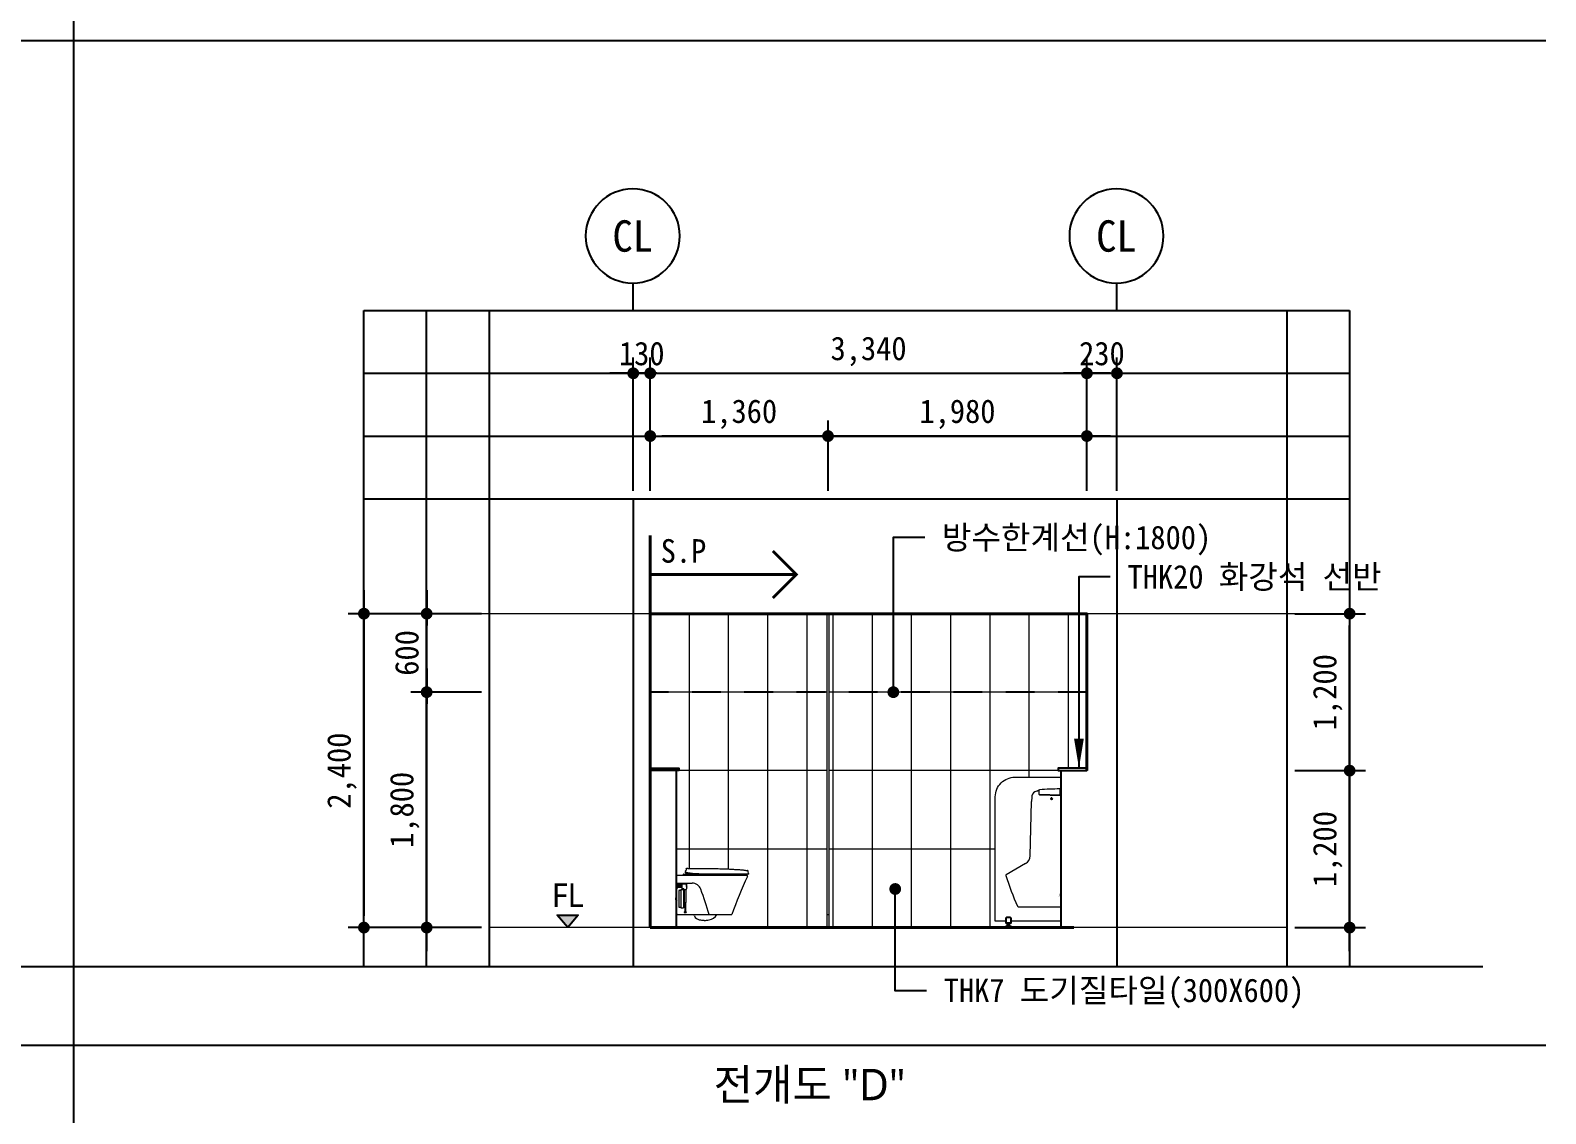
# Model space of a CAD drawing. Header units: millimetres. Extents: x -423835 to -174325, y -1379898 to -1311126.
# Drawn here: x -240142 to -228550, y -1363255 to -1354972 of the extents above; entities that cross this region are included whole.
import ezdxf
from ezdxf.enums import TextEntityAlignment as Align

# ---------------------------------------------------------------- set-up
doc = ezdxf.new("R2010")
doc.units = ezdxf.units.MM
doc.header["$LTSCALE"] = 100
doc.header["$MEASUREMENT"] = 0
doc.header["$PDSIZE"] = -10
doc.linetypes.add('HID', pattern=[2, 1.1, -0.9])
doc.layers.get('0').update_dxf_attribs({"linetype": 'CONTINUOUS'})
doc.layers.get('Defpoints').update_dxf_attribs({"color": 153, "linetype": 'CONTINUOUS'})
for name, color, linetype, lineweight in [('A-AXIS-BUBL', 7, 'CONTINUOUS', 25), ('A-ELEV-LIN1', 2, 'CONTINUOUS', 40), ('A-FLXM-SANI', 6, 'CONTINUOUS', 20), ('A-MKXS-TEXT1', 3, 'CONTINUOUS', 25), ('A-WAXK-PATT', 8, 'CONTINUOUS', 18), ('A-WAXM-CUBI', 6, 'CONTINUOUS', 20), ('A-XXXX-FIN2', 6, 'CONTINUOUS', 20), ('A-XXXX-SYMB', 7, 'CONTINUOUS', 25), ('A-XXXX-TXT2', 3, 'CONTINUOUS', 25)]:
    doc.layers.add(name, color=color, linetype=linetype, lineweight=lineweight)
for name, color, linetype in [('A-DIMS', 7, 'CONTINUOUS'), ('A-MKXS-LEAD', 7, 'CONTINUOUS'), ('AA-AXIS-LINE-1', 1, 'CONTINUOUS'), ('AA-ELE-2', 3, 'CONTINUOUS'), ('ELE-TOILET', 6, 'CONTINUOUS'), ('IN-F-PAT', 8, 'CONTINUOUS'), ('IN-TEXT-FIN', 3, 'CONTINUOUS'), ('LEADER', 7, 'CONTINUOUS'), ('방수', 7, 'HID')]:
    doc.layers.add(name, color=color, linetype=linetype)
doc.layers.add('A-XXXX-NPLT', color=144, linetype='CONTINUOUS', lineweight=0, plot=False)
doc.styles.add('HY울릉도L', font='')
doc.styles.add('돋움체', font='')
doc.styles.add('맑은 고딕', font='malgun.ttf')
doc.styles.add('맑은고딕', font='malgun.ttf')
doc.styles.add('유형1', font='H2GTRM.TTF', dxfattribs={"width": 0.8, "height": 8})
doc.styles.get('HY울릉도L').set_extended_font_data('HYwulM')
doc.styles.get('돋움체').set_extended_font_data('DotumChe')
doc.dimstyles.new('CDIM', dxfattribs={"dimtxt": 3, "dimasz": 1.5, "dimexe": 2, "dimexo": 1, "dimgap": 1, "dimtad": 1, "dimdec": 0, "dimrnd": 0.5, "dimzin": 0, "dimdsep": 32, "dimlunit": 6, "dimtxsty": 'HY울릉도L', "dimblk1": '_CIDOT', "dimblk2": '_CIDOT', "dimsah": 1, "dimcen": 5.5, "dimclrd": 2, "dimclre": 2, "dimclrt": 7, "dimadec": 0, "dimazin": 0, "dimtfac": 1, "dimtdec": 0, "dimtix": 1, "dimtmove": 2, "dimatfit": 1, "dimldrblk": '_CIDOT', "dimfxl": 1, "dimtolj": 1, "dimtzin": 0, "dimlwd": -1, "dimarcsym": 0})

# ---------------------------------------------------------------- blocks, each defined once
blk = doc.blocks.new('A$C028158C4')
at = {"layer": 'A-AXIS-BUBL', "ltscale": 0.2}
blk.add_line((0, 0), (0, 175.2), dxfattribs=at)
blk.add_circle((2.9, 475.4), 300.3, dxfattribs=at)
blk = doc.blocks.new('_CIDOT')
at = {"color": 0, "linetype": 'ByBlock'}
blk.add_line((2, 0), (-1, 0), dxfattribs=at)
at = {"color": 0, "linetype": 'ByBlock', "const_width": 0.5}
blk.add_lwpolyline([(-0.25, 0, 1), (0.25, 0, 1)], format="xyb", close=True, dxfattribs=at)
blk = doc.blocks.new('*D746')
at = {"layer": 'A-DIMS', "lineweight": -2, "transparency": 16777216}
for p, q in [((-236690, -1359432), (-237710, -1359432)), ((-236690, -1361832), (-237710, -1361832))]:
    blk.add_line(p, q, dxfattribs=at)
at = {"layer": 'A-DIMS', "transparency": 16777216}
blk.add_line((-237590, -1359522), (-237590, -1361742), dxfattribs=at)
at = {"layer": 'Defpoints', "color": 0, "transparency": 16777216}
for p in [(-236630, -1359432), (-237590, -1361832), (-236630, -1361832)]:
    blk.add_point(p, dxfattribs=at)
at = {"layer": 'A-DIMS', "transparency": 16777216, "xscale": 90, "yscale": 90, "zscale": 90}
for p, rotation in [((-237590, -1359432), 90), ((-237590, -1361832), 270)]:
    blk.add_blockref('_CIDOT', p, dxfattribs=dict(at, rotation=rotation))
at = {"layer": 'A-DIMS', "color": 3, "transparency": 16777216, "insert": (-237758, -1360632), "char_height": 180, "attachment_point": 5, "rotation": 90, "style": '돋움체'}
blk.add_mtext('\\A1;2,400', dxfattribs=at)
blk = doc.blocks.new('*D747')
at = {"layer": 'A-DIMS', "lineweight": -2, "transparency": 16777216}
for p, q in [((-230470, -1360632), (-229930, -1360632)), ((-230470, -1361832), (-229930, -1361832))]:
    blk.add_line(p, q, dxfattribs=at)
at = {"layer": 'A-DIMS', "transparency": 16777216}
blk.add_line((-230050, -1361742), (-230050, -1360722), dxfattribs=at)
at = {"layer": 'Defpoints', "color": 0, "transparency": 16777216}
for p in [(-230530, -1360632), (-230050, -1360632), (-230530, -1361832)]:
    blk.add_point(p, dxfattribs=at)
at = {"layer": 'A-DIMS', "transparency": 16777216, "xscale": 90, "yscale": 90, "zscale": 90}
for p, rotation in [((-230050, -1360632), 90), ((-230050, -1361832), 270)]:
    blk.add_blockref('_CIDOT', p, dxfattribs=dict(at, rotation=rotation))
at = {"layer": 'A-DIMS', "color": 3, "transparency": 16777216, "insert": (-230218, -1361232), "char_height": 180, "attachment_point": 5, "rotation": 90, "style": '돋움체'}
blk.add_mtext('\\A1;1,200', dxfattribs=at)
blk = doc.blocks.new('*D748')
at = {"layer": 'A-DIMS', "lineweight": -2, "transparency": 16777216}
for p, q in [((-230470, -1359432), (-229930, -1359432)), ((-230470, -1360632), (-229930, -1360632))]:
    blk.add_line(p, q, dxfattribs=at)
at = {"layer": 'A-DIMS', "transparency": 16777216}
blk.add_line((-230050, -1360542), (-230050, -1359522), dxfattribs=at)
at = {"layer": 'Defpoints', "color": 0, "transparency": 16777216}
for p in [(-230530, -1359432), (-230050, -1359432), (-230530, -1360632)]:
    blk.add_point(p, dxfattribs=at)
at = {"layer": 'A-DIMS', "transparency": 16777216, "xscale": 90, "yscale": 90, "zscale": 90}
for p, rotation in [((-230050, -1359432), 90), ((-230050, -1360632), 270)]:
    blk.add_blockref('_CIDOT', p, dxfattribs=dict(at, rotation=rotation))
at = {"layer": 'A-DIMS', "color": 3, "transparency": 16777216, "insert": (-230218, -1360032), "char_height": 180, "attachment_point": 5, "rotation": 90, "style": '돋움체'}
blk.add_mtext('\\A1;1,200', dxfattribs=at)
blk = doc.blocks.new('*D749')
at = {"layer": 'A-DIMS', "lineweight": -2, "transparency": 16777216}
for p, q in [((-236690, -1360032), (-237230, -1360032)), ((-236690, -1361832), (-237230, -1361832))]:
    blk.add_line(p, q, dxfattribs=at)
at = {"layer": 'A-DIMS', "transparency": 16777216}
blk.add_line((-237110, -1361742), (-237110, -1360122), dxfattribs=at)
at = {"layer": 'Defpoints', "color": 0, "transparency": 16777216}
for p in [(-237110, -1360032), (-236630, -1360032), (-236630, -1361832)]:
    blk.add_point(p, dxfattribs=at)
at = {"layer": 'A-DIMS', "transparency": 16777216, "xscale": 90, "yscale": 90, "zscale": 90}
for p, rotation in [((-237110, -1360032), 90), ((-237110, -1361832), 270)]:
    blk.add_blockref('_CIDOT', p, dxfattribs=dict(at, rotation=rotation))
at = {"layer": 'A-DIMS', "color": 3, "transparency": 16777216, "insert": (-237278, -1360932), "char_height": 180, "attachment_point": 5, "rotation": 90, "style": '돋움체'}
blk.add_mtext('\\A1;1,800', dxfattribs=at)
blk = doc.blocks.new('*D750')
at = {"layer": 'A-DIMS', "lineweight": -2, "transparency": 16777216}
for p, q in [((-236690, -1359432), (-237230, -1359432)), ((-236690, -1360032), (-237230, -1360032))]:
    blk.add_line(p, q, dxfattribs=at)
at = {"layer": 'A-DIMS', "transparency": 16777216}
blk.add_line((-237110, -1359942), (-237110, -1359522), dxfattribs=at)
at = {"layer": 'Defpoints', "color": 0, "transparency": 16777216}
for p in [(-237110, -1359432), (-236630, -1359432), (-236630, -1360032)]:
    blk.add_point(p, dxfattribs=at)
at = {"layer": 'A-DIMS', "transparency": 16777216, "xscale": 90, "yscale": 90, "zscale": 90}
for p, rotation in [((-237110, -1359432), 90), ((-237110, -1360032), 270)]:
    blk.add_blockref('_CIDOT', p, dxfattribs=dict(at, rotation=rotation))
at = {"layer": 'A-DIMS', "color": 3, "transparency": 16777216, "insert": (-237261, -1359732), "char_height": 180, "attachment_point": 5, "rotation": 90, "style": '돋움체'}
blk.add_mtext('\\A1;600', dxfattribs=at)
blk = doc.blocks.new('*D751')
at = {"layer": 'A-DIMS', "lineweight": -2, "transparency": 16777216}
for p, q in [((-235400, -1358414), (-235400, -1357474)), ((-232060, -1358494), (-232060, -1357474))]:
    blk.add_line(p, q, dxfattribs=at)
at = {"layer": 'A-DIMS', "transparency": 16777216}
blk.add_line((-235310, -1357594), (-232150, -1357594), dxfattribs=at)
at = {"layer": 'Defpoints', "color": 0, "transparency": 16777216}
for p in [(-232060, -1357594), (-235400, -1358474), (-232060, -1358554)]:
    blk.add_point(p, dxfattribs=at)
at = {"layer": 'A-DIMS', "transparency": 16777216, "xscale": 90, "yscale": 90, "zscale": 90, "rotation": 180}
blk.add_blockref('_CIDOT', (-235400, -1357594), dxfattribs=at)
at = {"layer": 'A-DIMS', "transparency": 16777216, "xscale": 90, "yscale": 90, "zscale": 90}
blk.add_blockref('_CIDOT', (-232060, -1357594), dxfattribs=at)
at = {"layer": 'A-DIMS', "color": 3, "transparency": 16777216, "insert": (-233730, -1357427), "char_height": 180, "attachment_point": 5, "style": '돋움체'}
blk.add_mtext('\\A1;3,340', dxfattribs=at)
blk = doc.blocks.new('*D752')
at = {"layer": 'A-DIMS', "lineweight": -2, "transparency": 16777216}
for p, q in [((-235530, -1358494), (-235530, -1357474)), ((-235400, -1358494), (-235400, -1357474))]:
    blk.add_line(p, q, dxfattribs=at)
at = {"layer": 'A-DIMS', "transparency": 16777216}
for p, q in [((-235620, -1357594), (-235710, -1357594)), ((-235530, -1357594), (-235400, -1357594)), ((-235310, -1357594), (-235220, -1357594))]:
    blk.add_line(p, q, dxfattribs=at)
at = {"layer": 'Defpoints', "color": 0, "transparency": 16777216}
for p in [(-235400, -1357594), (-235530, -1358554), (-235400, -1358554)]:
    blk.add_point(p, dxfattribs=at)
at = {"layer": 'A-DIMS', "transparency": 16777216, "xscale": 90, "yscale": 90, "zscale": 90}
blk.add_blockref('_CIDOT', (-235530, -1357594), dxfattribs=at)
at = {"layer": 'A-DIMS', "transparency": 16777216, "xscale": 90, "yscale": 90, "zscale": 90, "rotation": 180}
blk.add_blockref('_CIDOT', (-235400, -1357594), dxfattribs=at)
at = {"layer": 'A-DIMS', "color": 3, "transparency": 16777216, "insert": (-235465, -1357444), "char_height": 180, "attachment_point": 5, "style": '돋움체'}
blk.add_mtext('\\A1;130', dxfattribs=at)
blk = doc.blocks.new('*D753')
at = {"layer": 'A-DIMS', "lineweight": -2, "transparency": 16777216}
for p, q in [((-232060, -1358494), (-232060, -1357474)), ((-231830, -1358494), (-231830, -1357474))]:
    blk.add_line(p, q, dxfattribs=at)
at = {"layer": 'A-DIMS', "transparency": 16777216}
for p, q in [((-232150, -1357594), (-232240, -1357594)), ((-232060, -1357594), (-231830, -1357594)), ((-231740, -1357594), (-231650, -1357594))]:
    blk.add_line(p, q, dxfattribs=at)
at = {"layer": 'Defpoints', "color": 0, "transparency": 16777216}
for p in [(-231830, -1357594), (-232060, -1358554), (-231830, -1358554)]:
    blk.add_point(p, dxfattribs=at)
at = {"layer": 'A-DIMS', "transparency": 16777216, "xscale": 90, "yscale": 90, "zscale": 90}
blk.add_blockref('_CIDOT', (-232060, -1357594), dxfattribs=at)
at = {"layer": 'A-DIMS', "transparency": 16777216, "xscale": 90, "yscale": 90, "zscale": 90, "rotation": 180}
blk.add_blockref('_CIDOT', (-231830, -1357594), dxfattribs=at)
at = {"layer": 'A-DIMS', "color": 3, "transparency": 16777216, "insert": (-231945, -1357444), "char_height": 180, "attachment_point": 5, "style": '돋움체'}
blk.add_mtext('\\A1;230', dxfattribs=at)
blk = doc.blocks.new('dg')
at = {"layer": 'ELE-TOILET', "color": 6}
for p, q in [((-325805, 79354), (-325805, 79379)), ((-325790, 79354), (-325790, 79379))]:
    blk.add_line(p, q, dxfattribs=at)
blk.add_lwpolyline([(-325788, 79424), (-325807, 79424, 0.414214), (-325815, 79416), (-325815, 79379), (-325780, 79379), (-325780, 79416, 0.414214), (-325788, 79424)], format="xyb", dxfattribs=at)
blk.add_lwpolyline([(-325815, 79344), (-325780, 79344), (-325780, 79354), (-325815, 79354)], close=True, dxfattribs=at)
blk = doc.blocks.new('소변기_측면')
at = {"layer": 'A-WAXM-CUBI'}
for p, q in [((-334, 548), (-323, 965)), ((-110, 1014), (-110, 1011)), ((-369, 489), (-517, 404)), ((-425, 160), (-100, 160))]:
    blk.add_line(p, q, dxfattribs=at)
for points in [[(-518, 50), (-600, 50), (-600, 1000, -0.414214), (-450, 1150), (-100, 1150), (-100, 50), (-483, 50)], [(-282, 1042, -0.234802), (-267, 1052, -0.448928), (-266, 1051), (-266, 1019, 0.405474), (-263, 1016), (-100, 1011), (-100, 160)], [(-266, 1022, 0.405474), (-263, 1019), (-105, 1014), (-105, 1058, 0.414915), (-107, 1060, 0.022618), (-261, 1053, 0.387286), (-266, 1047)]]:
    blk.add_lwpolyline(points, format="xyb", dxfattribs=at)
blk.add_circle((-169, 984), 6.5, dxfattribs=at)
for centre, radius, start, end in [((177, 952), 500, 173.7099, 178.5507), ((-281, 1002), 40, 92.4909, 173.7099), ((108, -7921), 8971, 92.4889, 92.4909), ((-404, 550), 70, 299.6942, 358.5507), ((-515, 400), 5, 119.6942, 197.3398), ((1389, 995), 2000, 197.3398, 204.5718), ((-425, 165), 5, 204.5718, 270)]:
    blk.add_arc(centre, radius, start, end, dxfattribs=at)
for p in [(-107, 1060), (-107, 1060), (-105, 1058), (-176, 984), (-176, 984), (-169, 991), (-105, 1014)]:
    blk.add_point(p, dxfattribs=at)
at = {"layer": 'Defpoints'}
for p, q in [((-107, 250), (-93, 250)), ((-100, 243), (-100, 257))]:
    blk.add_line(p, q, dxfattribs=at)
at = {"layer": 'A-WAXM-CUBI', "xscale": -1}
blk.add_blockref('dg', (-326297, -79344), dxfattribs=at)
at = {"layer": 'Defpoints', "insert": (-111, 240), "char_height": 1.88, "attachment_point": 5, "style": '유형1'}
blk.add_mtext_dynamic_manual_height_columns('\\A1;대림요업 CU-511P', width=45.58, gutter_width=6.25, heights=[0], dxfattribs=at)
blk = doc.blocks.new('위생기구2')
at = {"layer": 'A-FLXM-SANI'}
for p, q in [((200, 393), (200, 110)), ((207, 400), (738, 400)), ((252, 407), (252, 400)), ((252, 400), (297, 400)), ((254, 409), (281, 409)), ((270, 425), (270, 426)), ((270, 423), (270, 422)), ((281, 411), (281, 409)), ((281, 409), (294, 409)), ((289, 409), (289, 411)), ((291, 412), (299, 412)), ((297, 400), (297, 407)), ((305, 411), (302, 411)), ((367, 400), (364, 400)), ((684, 400), (680, 400)), ((744, 405), (741, 405)), ((748, 410), (750, 410)), ((752, 411), (749, 432)), ((207, 339), (200, 340)), ((200, 340), (320, 340)), ((207, 301), (200, 301)), ((206, 331), (206, 335)), ((206, 311), (206, 329)), ((206, 309), (206, 305)), ((209, 338), (208, 338)), ((208, 336), (208, 338)), ((208, 336), (208, 334)), ((208, 304), (208, 306)), ((208, 304), (208, 303)), ((209, 303), (208, 303)), ((209, 331), (209, 338)), ((209, 337), (209, 303)), ((239, 330), (209, 333)), ((209, 329), (209, 323)), ((209, 323), (209, 317)), ((209, 317), (209, 323)), ((209, 317), (209, 311)), ((209, 307), (239, 310)), ((209, 309), (209, 303)), ((230, 328), (216, 328)), ((216, 326), (216, 328)), ((216, 312), (216, 314)), ((216, 312), (230, 312)), ((218, 277), (218, 163)), ((226, 285), (235, 285)), ((235, 288), (235, 152)), ((235, 263), (235, 177)), ((237, 290), (253, 290)), ((244, 330), (239, 330)), ((239, 330), (239, 327)), ((239, 327), (239, 313)), ((239, 313), (239, 310)), ((239, 310), (244, 310)), ((244, 297), (244, 335)), ((244, 335), (277, 335)), ((258, 297), (244, 297)), ((255, 288), (255, 152)), ((258, 297), (258, 293)), ((258, 293), (258, 291)), ((258, 291), (279, 291)), ((261, 291), (261, 193)), ((261, 291), (262, 291)), ((262, 291), (279, 291)), ((274, 291), (276, 291)), ((276, 193), (276, 291)), ((277, 335), (277, 328)), ((277, 328), (277, 297)), ((279, 326), (277, 327)), ((277, 313), (279, 315)), ((277, 312), (281, 312)), ((281, 309), (277, 309)), ((279, 297), (277, 297)), ((277, 297), (277, 297)), ((279, 315), (279, 326)), ((279, 291), (279, 297)), ((281, 312), (281, 311)), ((281, 312), (281, 312)), ((281, 311), (281, 309)), ((226, 155), (235, 155)), ((237, 150), (253, 150)), ((261, 193), (276, 193)), ((261, 121), (261, 121)), ((261, 121), (261, 116)), ((261, 121), (264, 121)), ((264, 193), (264, 121)), ((264, 121), (264, 116)), ((264, 121), (264, 121)), ((265, 121), (264, 121)), ((265, 121), (271, 121)), ((271, 121), (272, 121)), ((271, 121), (271, 116)), ((271, 121), (271, 121)), ((272, 121), (271, 121)), ((272, 121), (272, 193)), ((272, 121), (275, 121)), ((275, 121), (276, 121)), ((276, 121), (275, 121)), ((275, 121), (275, 121)), ((276, 116), (275, 116)), ((276, 121), (276, 116)), ((210, 100), (625, 100)), ((261, 116), (262, 115)), ((268, 115), (262, 115)), ((274, 115), (268, 115)), ((274, 115), (275, 116)), ((413, 55), (411, 57))]:
    blk.add_line(p, q, dxfattribs=at)
for centre, radius, start, end in [((207, 393), 7, 90, 180), ((254, 407), 2.5, 90, 180), ((285, 426), 15.1, 160.0217, 178.601), ((406, 394), 142, 157.467, 158.0475), ((294, 407), 2.5, 360, 90), ((348, 603), 195, 261.3311, 263.4426), ((430, 412), 10.7, 209.672, 269.0693), ((436, 412), 10.7, 269.4901, 330.8234), ((599, 411), 10.6, 204.0641, 270.1585), ((609, 411), 10.5, 269.9944, 335.5834), ((3455, -895), 3000, 154.6385, 160.6304), ((738, 393), 7, 334.6385, 90), ((207, 337), 2, 0, 83.6598), ((207, 303), 2, 276.3402, 0), ((226, 277), 8, 90, 180), ((237, 288), 2, 90, 180), ((253, 288), 2, 0, 90), ((320, 269), 71, 19.9807, 90), ((-2432, -732), 3000, 16.0982, 19.9807), ((226, 163), 8, 180, 270), ((237, 152), 2, 180, 270), ((253, 152), 2, 270, 0), ((210, 110), 10, 180, 270), ((-24, -60), 392, 22.3191, 24.0258), ((383, 107), 48, 202.3191, 260.4462), ((413, 285), 228, 260.4462, 269.4914), ((413, 285), 230, 270, 279.4889), ((438, 137), 80, 279.4889, 332.4106)]:
    blk.add_arc(centre, radius, start, end, dxfattribs=at)
for centre, major_axis, start_param, end_param in [((292, 320), (297, -12), 1.857424, 1.864448), ((273, 320), (297, 12), 1.788169, 1.798529), ((273, 320), (297, -12), 4.484656, 4.495016)]:
    blk.add_ellipse(centre, major_axis=major_axis, ratio=0.039223, start_param=start_param, end_param=end_param, dxfattribs=at)
at = {"layer": 'A-FLXM-SANI', "extrusion": (0, 0, -1)}
blk.add_ellipse((292, 320), major_axis=(297, 12), ratio=0.039223, start_param=1.857424, end_param=1.864448, dxfattribs=at)
at = {"layer": 'A-FLXM-SANI'}
for points, degree in [([(270, 426), (270, 426)], 1), ([(270, 426), (270, 426), (270, 426), (270, 426)], 3), ([(270, 423), (270, 425)], 1), ([(271, 431), (271, 432)], 1), ([(271, 421), (271, 420)], 1), ([(272, 423), (272, 423)], 1), ([(281, 411), (280, 411), (280, 411), (279, 412)], 3), ([(279, 412), (279, 412)], 1), ([(288, 411), (289, 411)], 1), ([(289, 411), (289, 411)], 1), ([(312, 411), (311, 411)], 1), ([(316, 410), (312, 411)], 1), ([(319, 410), (316, 410)], 1), ([(316, 410), (316, 410)], 1), ([(362, 402), (362, 402)], 1), ([(430, 401), (436, 401)], 1), ([(599, 400), (609, 400)], 1), ([(684, 400), (684, 400)], 1), ([(745, 406), (744, 410)], 1), ([(745, 406), (745, 406)], 1), ([(745, 406), (745, 406)], 1), ([(750, 410), (751, 410)], 1), ([(206, 331), (217, 329), (227, 328), (237, 327)], 3), ([(237, 313), (227, 312), (217, 311), (206, 309)], 3), ([(237, 328), (228, 329), (219, 330), (209, 331)], 3), ([(209, 326), (219, 326), (228, 326), (237, 325)], 3), ([(237, 315), (228, 314), (219, 314), (209, 314)], 3), ([(209, 309), (219, 310), (228, 311), (237, 312)], 3)]:
    blk.add_open_spline(points, degree=degree, dxfattribs=at)
for points, knots in [([(271, 419), (271, 420), (271, 421), (270, 422), (270, 423), (270, 423)], [0, 0, 0, 0, 0.3700529, 0.7019207, 1, 1, 1, 1]), ([(271, 432), (271, 433), (272, 435), (273, 438), (274, 440)], [0.3966766, 0.3966766, 0.3966766, 0.3966766, 0.4995125, 1, 1, 1, 1]), ([(272, 423), (271, 423), (271, 423), (271, 423), (271, 423), (271, 422), (271, 422), (271, 421), (271, 421)], [0, 0, 0, 0, 0.18459, 0.241902, 0.275569, 0.526076, 0.773628, 1, 1, 1, 1]), ([(279, 412), (278, 412), (277, 413), (275, 414), (273, 416), (273, 417), (272, 418), (271, 419), (271, 419)], [0, 0, 0, 0, 0.242171, 0.47985, 0.612089, 0.734275, 0.870447, 1, 1, 1, 1]), ([(272, 423), (272, 423), (273, 423), (274, 423), (275, 423), (276, 422), (278, 422), (279, 422), (280, 422), (282, 421), (283, 421), (284, 421), (286, 420), (289, 420), (293, 419), (297, 418), (301, 418), (306, 417), (311, 417), (316, 416), (320, 416), (323, 415), (324, 415)], [0, 0, 0, 0, 0.038415, 0.080237, 0.115789, 0.152261, 0.201926, 0.239706, 0.271286, 0.296594, 0.32824, 0.357618, 0.384708, 0.465477, 0.537704, 0.603102, 0.664392, 0.747724, 0.826007, 0.891661, 0.946891, 1, 1, 1, 1]), ([(274, 447), (274, 447), (274, 447), (274, 447), (274, 445), (274, 443), (274, 442), (274, 442)], [0, 0, 0, 0, 0.049989, 0.349324, 0.674373, 0.83719, 1, 1, 1, 1]), ([(274, 442), (274, 442), (274, 441), (274, 441), (274, 441), (274, 440), (274, 440), (274, 440)], [0, 0, 0, 0, 0.209175, 0.417993, 0.636294, 0.87499, 1, 1, 1, 1]), ([(274, 442), (274, 442), (274, 441), (274, 441), (274, 441), (274, 440), (274, 440), (274, 440)], [0, 0, 0, 0, 0.209176, 0.417993, 0.636294, 0.87499, 1, 1, 1, 1]), ([(275, 448), (275, 449), (275, 450), (276, 451), (278, 451), (279, 451), (279, 451)], [0, 0, 0, 0, 0.244555, 0.499864, 0.75521, 1, 1, 1, 1]), ([(288, 452), (285, 452), (283, 451), (280, 451), (279, 451)], [0, 0, 0, 0, 0.9020217, 1, 1, 1, 1]), ([(288, 452), (285, 452), (283, 451), (280, 451), (279, 451)], [0, 0, 0, 0, 0.901946, 1, 1, 1, 1]), ([(279, 451), (279, 451), (279, 451), (279, 451), (279, 451)], [0, 0, 0, 0, 0.73967, 1, 1, 1, 1]), ([(297, 417), (297, 417), (297, 417), (296, 416), (295, 414), (293, 413), (291, 412), (288, 411), (285, 411), (283, 411), (281, 411), (281, 411)], [0, 0, 0, 0, 0.008082, 0.1059935, 0.1997479, 0.2883577, 0.4410294, 0.5905053, 0.7354589, 0.8668734, 0.9107547, 0.9107547, 0.9107547, 0.9107547]), ([(288, 452), (293, 452), (305, 452), (326, 452), (347, 452), (365, 453), (380, 453), (396, 453), (414, 453), (435, 452), (457, 452), (479, 452), (500, 451), (521, 451), (542, 450), (561, 450), (579, 449), (597, 448), (614, 447), (631, 446), (645, 445), (659, 445), (672, 444), (684, 443), (695, 442), (705, 441), (716, 440), (726, 438), (735, 437), (742, 436), (745, 436)], [0, 0, 0, 0, 0.031422, 0.082545, 0.135293, 0.167494, 0.200707, 0.235679, 0.273433, 0.320822, 0.369329, 0.417284, 0.463993, 0.510638, 0.557261, 0.596443, 0.635577, 0.675542, 0.716978, 0.749622, 0.781551, 0.812031, 0.84033, 0.866341, 0.890645, 0.913919, 0.936311, 0.958008, 0.979178, 1, 1, 1, 1]), ([(289, 411), (290, 411), (292, 411), (295, 411), (299, 411), (301, 411), (302, 411)], [0, 0, 0, 0, 0.206278, 0.441134, 0.705629, 1, 1, 1, 1]), ([(299, 412), (299, 412), (300, 412), (301, 412), (301, 412), (302, 412), (302, 412)], [0, 0, 0, 0, 0.250658, 0.500976, 0.750737, 1, 1, 1, 1]), ([(302, 412), (302, 412), (302, 412), (304, 412), (307, 412), (309, 412), (310, 412)], [0, 0, 0, 0, 0.250004, 0.499997, 0.749999, 1, 1, 1, 1]), ([(305, 411), (305, 411), (306, 411), (307, 411), (309, 411), (310, 411), (311, 411)], [0, 0, 0, 0, 0.250079, 0.500138, 0.750106, 1, 1, 1, 1]), ([(310, 412), (311, 412), (313, 412), (314, 412), (315, 412)], [0, 0, 0, 0, 0.49988, 1, 1, 1, 1]), ([(315, 412), (317, 412), (320, 411), (324, 411), (330, 410), (335, 409), (342, 409), (348, 408), (356, 408), (364, 407), (372, 407), (381, 407), (386, 406), (389, 406)], [0, 0, 0, 0, 0.083561, 0.167103, 0.250634, 0.334156, 0.41767, 0.501175, 0.601354, 0.701533, 0.801194, 0.900597, 1, 1, 1, 1]), ([(324, 415), (330, 415), (343, 414), (362, 413), (382, 412), (401, 412), (420, 411), (433, 411), (440, 411)], [0, 0, 0, 0, 0.166639, 0.333309, 0.49999, 0.666698, 0.833429, 1, 1, 1, 1]), ([(326, 409), (327, 409), (328, 409), (330, 408), (332, 408), (334, 408), (336, 408), (338, 407), (340, 407), (342, 407), (344, 407), (345, 407), (346, 407), (346, 407)], [0, 0, 0, 0, 0.105908, 0.228731, 0.351693, 0.443407, 0.53485, 0.626107, 0.717264, 0.808407, 0.899623, 0.990998, 1, 1, 1, 1]), ([(346, 407), (347, 407), (349, 406), (352, 406), (355, 406), (357, 406), (359, 406), (360, 406), (361, 406)], [0, 0, 0, 0, 0.1920267, 0.4034846, 0.6148762, 0.7634617, 0.9121372, 0.9982444, 0.9982444, 0.9982444, 0.9982444]), ([(361, 406), (361, 405), (362, 404), (362, 403), (362, 402)], [0.1186763, 0.1186763, 0.1186763, 0.1186763, 0.3484213, 1, 1, 1, 1]), ([(364, 400), (364, 400), (364, 400), (363, 400), (362, 401), (362, 402), (362, 402), (362, 402)], [0, 0, 0, 0, 0.231192, 0.46999, 0.708788, 0.947586, 1, 1, 1, 1]), ([(367, 400), (367, 400), (367, 400), (367, 400), (368, 400), (368, 400), (369, 400), (370, 400), (372, 400), (374, 400), (376, 400), (378, 400), (380, 400), (383, 400), (387, 400), (390, 400), (394, 400), (398, 400), (401, 400), (404, 400), (407, 400), (411, 400), (414, 400), (418, 400), (423, 400), (428, 400), (434, 400), (439, 400), (444, 400), (449, 400), (455, 400), (460, 400), (465, 400), (471, 400), (476, 400), (480, 400), (485, 400), (489, 400), (494, 400), (499, 400), (504, 400), (509, 400), (515, 400), (522, 400), (528, 400), (536, 400), (543, 400), (550, 400), (557, 400), (563, 400), (568, 400), (572, 400), (574, 400), (577, 400), (580, 400), (582, 400), (585, 400), (589, 400), (593, 400), (596, 400), (600, 400), (604, 400), (607, 400), (610, 400), (613, 400), (615, 400), (618, 400), (620, 400), (623, 400), (625, 400), (627, 400), (629, 400), (632, 400), (634, 400), (637, 400), (639, 400), (641, 400), (644, 400), (646, 400), (649, 400), (652, 400), (656, 400), (659, 400), (662, 400), (666, 400), (669, 400), (673, 400), (677, 400), (679, 400), (680, 400), (680, 400)], [0, 0, 0, 0, 0.012089, 0.024116, 0.026051, 0.036104, 0.049863, 0.065328, 0.080531, 0.09562, 0.106896, 0.118072, 0.130338, 0.144211, 0.158112, 0.173251, 0.188207, 0.200196, 0.212267, 0.221979, 0.231642, 0.241271, 0.250882, 0.262343, 0.273834, 0.289419, 0.305026, 0.318404, 0.33193, 0.344754, 0.357135, 0.369495, 0.385134, 0.397339, 0.409419, 0.420897, 0.432432, 0.443891, 0.453188, 0.466301, 0.479073, 0.491508, 0.506414, 0.522181, 0.539302, 0.556839, 0.575914, 0.594306, 0.610335, 0.625857, 0.641355, 0.64801, 0.654678, 0.661359, 0.668053, 0.674761, 0.681483, 0.692078, 0.702712, 0.711487, 0.722177, 0.732078, 0.740677, 0.749938, 0.754266, 0.760854, 0.769511, 0.775051, 0.781745, 0.789142, 0.794591, 0.800012, 0.805403, 0.814281, 0.823152, 0.827773, 0.832468, 0.840518, 0.848239, 0.856895, 0.866126, 0.876264, 0.886387, 0.897461, 0.909206, 0.926483, 0.944867, 0.965006, 0.985213, 1, 1, 1, 1]), ([(389, 406), (396, 406), (411, 406), (433, 406), (455, 406), (477, 406), (498, 406), (518, 406), (536, 406), (554, 406), (572, 406), (590, 406), (607, 406), (624, 406), (641, 406), (656, 406), (669, 406), (680, 406), (691, 406), (701, 406), (709, 406), (716, 406), (723, 406), (729, 406), (734, 406), (737, 406), (740, 406), (742, 406), (744, 406), (744, 406), (744, 406)], [0, 0, 0, 0, 0.051865, 0.103733, 0.155604, 0.207472, 0.259335, 0.302554, 0.345771, 0.388987, 0.432199, 0.475409, 0.518616, 0.561824, 0.605037, 0.648246, 0.680648, 0.713047, 0.745441, 0.777833, 0.803748, 0.829666, 0.85558, 0.881487, 0.907389, 0.928974, 0.950558, 0.972143, 0.993731, 1, 1, 1, 1]), ([(440, 411), (448, 411), (465, 411), (490, 411), (515, 411), (537, 411), (556, 411), (573, 411), (589, 411), (605, 411), (620, 411), (635, 411), (650, 411), (665, 411), (678, 411), (689, 411), (699, 411), (708, 411), (716, 411), (724, 411), (731, 411), (738, 411), (743, 411), (746, 411), (749, 411), (750, 411), (751, 411), (751, 411), (751, 411)], [0, 0, 0, 0, 0.063054, 0.126074, 0.189081, 0.252091, 0.294096, 0.336093, 0.378096, 0.420088, 0.462061, 0.50406, 0.546075, 0.588059, 0.630048, 0.661552, 0.693034, 0.724499, 0.75598, 0.787482, 0.818954, 0.850394, 0.881849, 0.907022, 0.932224, 0.957471, 0.982735, 1, 1, 1, 1]), ([(686, 402), (686, 402), (686, 401), (686, 401), (685, 400), (685, 400), (684, 400), (684, 400)], [0, 0, 0, 0, 0.056582, 0.308885, 0.561194, 0.813503, 1, 1, 1, 1]), ([(686, 402), (687, 402), (687, 404), (688, 405), (688, 405)], [0, 0, 0, 0, 0.5547107, 0.9107582, 0.9107582, 0.9107582, 0.9107582]), ([(741, 405), (741, 405), (740, 405), (739, 405), (737, 405), (734, 405), (731, 405), (727, 405), (722, 405), (716, 405), (709, 405), (702, 405), (696, 405), (691, 405), (689, 405), (688, 405), (688, 405)], [0, 0, 0, 0, 0.0746564, 0.1537644, 0.2301422, 0.3037144, 0.3778616, 0.4556533, 0.5383175, 0.6360709, 0.7358126, 0.8305941, 0.9192424, 0.9582061, 0.9956664, 0.9984674, 0.9984674, 0.9984674, 0.9984674]), ([(744, 410), (745, 410), (746, 410), (747, 410), (748, 410), (748, 410), (748, 410)], [0.0072079, 0.0072079, 0.0072079, 0.0072079, 0.1517469, 0.508275, 0.8751516, 1, 1, 1, 1]), ([(744, 405), (744, 405), (744, 405), (744, 405), (745, 405), (745, 405), (745, 405), (745, 406), (745, 406), (745, 406), (745, 406)], [0, 0, 0, 0, 0.142409, 0.280934, 0.412564, 0.535139, 0.657714, 0.789333, 0.927864, 1, 1, 1, 1]), ([(744, 406), (744, 406), (745, 406), (745, 406), (745, 406)], [0, 0, 0, 0, 0.743125, 1, 1, 1, 1]), ([(749, 432), (749, 432), (749, 433), (748, 435), (746, 436), (745, 436), (745, 436)], [0, 0, 0, 0, 0.2431724, 0.5000025, 0.7568309, 1, 1, 1, 1]), ([(745, 406), (745, 406), (745, 406), (745, 406), (745, 406)], [0, 0, 0, 0, 0.500517, 1, 1, 1, 1]), ([(751, 410), (751, 410), (751, 410), (751, 410), (751, 410), (751, 410), (751, 410), (751, 411), (752, 411), (752, 411), (752, 411)], [0, 0, 0, 0, 0.132215, 0.261358, 0.384642, 0.500011, 0.615367, 0.738646, 0.867792, 1, 1, 1, 1]), ([(239, 327), (239, 327), (239, 327), (239, 327), (239, 327), (239, 328), (239, 328), (239, 328), (239, 328), (239, 328), (238, 328), (238, 328), (238, 328), (238, 328), (238, 328), (237, 328)], [0, 0, 0, 0, 0.125, 0.125, 0.25, 0.25, 0.5, 0.5, 0.625, 0.625, 0.75, 0.75, 0.875, 0.875, 1, 1, 1, 1]), ([(237, 325), (238, 325), (238, 325), (238, 326), (238, 326), (238, 326), (239, 326), (239, 326), (239, 326), (239, 326), (239, 326), (239, 326), (239, 327), (239, 327), (239, 327), (239, 327)], [0, 0, 0, 0, 0.125, 0.125, 0.25, 0.25, 0.375, 0.375, 0.5, 0.5, 0.75, 0.75, 0.875, 0.875, 1, 1, 1, 1]), ([(237, 327), (238, 327), (238, 327), (239, 327), (239, 327), (239, 326), (239, 326)], [0, 0, 0, 0, 0.2764339, 0.5529257, 0.8310133, 1, 1, 1, 1]), ([(239, 313), (239, 313), (239, 313), (239, 313), (239, 314), (239, 314), (239, 314), (239, 314), (239, 314), (239, 314), (238, 314), (238, 314), (238, 315), (238, 315), (238, 315), (237, 315)], [0, 0, 0, 0, 0.125, 0.125, 0.25, 0.25, 0.5, 0.5, 0.625, 0.625, 0.75, 0.75, 0.875, 0.875, 1, 1, 1, 1]), ([(239, 314), (239, 314), (239, 313), (239, 313), (238, 313), (238, 313), (238, 313), (237, 313)], [0, 0, 0, 0, 0.022463, 0.309103, 0.597859, 0.8837, 1, 1, 1, 1]), ([(237, 312), (238, 312), (238, 312), (238, 312), (238, 312), (238, 312), (239, 312), (239, 312), (239, 312), (239, 312), (239, 312), (239, 313), (239, 313), (239, 313), (239, 313), (239, 313)], [0, 0, 0, 0, 0.125, 0.125, 0.25, 0.25, 0.375, 0.375, 0.5, 0.5, 0.75, 0.75, 0.875, 0.875, 1, 1, 1, 1]), ([(261, 116), (261, 116), (262, 115), (262, 115), (263, 116), (264, 116), (264, 116)], [0, 0, 0, 0, 0.2646023, 0.5349423, 0.7653402, 1, 1, 1, 1]), ([(264, 121), (264, 121), (264, 121), (264, 121), (265, 121)], [0, 0, 0, 0, 0.509657, 1, 1, 1, 1]), ([(264, 116), (264, 116), (265, 116), (267, 115), (269, 115), (270, 116), (271, 116), (271, 116)], [0, 0, 0, 0, 0.1943243, 0.390582, 0.6431889, 0.902621, 1, 1, 1, 1]), ([(271, 116), (272, 116), (273, 115), (274, 115), (275, 116), (275, 116), (276, 116)], [0, 0, 0, 0, 0.264602, 0.534942, 0.76534, 1, 1, 1, 1])]:
    blk.add_open_spline(points, degree=3, knots=knots, dxfattribs=at)
blk.add_point((751, 411), dxfattribs=at)
at = {"layer": 'Defpoints'}
for p, q in [((207, 220), (193, 220)), ((200, 213), (200, 227))]:
    blk.add_line(p, q, dxfattribs=at)
at = {"layer": 'Defpoints', "insert": (211, 210), "char_height": 1.88, "attachment_point": 5, "style": '유형1'}
blk.add_mtext_dynamic_manual_height_columns('\\A1;TOTO CW-822NJ', width=45.58, gutter_width=6.25, heights=[0], dxfattribs=at)
blk = doc.blocks.new('*D942')
at = {"layer": 'A-DIMS', "lineweight": -2, "transparency": 16777216}
for p, q in [((-235400, -1358494), (-235400, -1357954)), ((-234040, -1358494), (-234040, -1357954))]:
    blk.add_line(p, q, dxfattribs=at)
at = {"layer": 'A-DIMS', "transparency": 16777216}
blk.add_line((-234130, -1358074), (-235310, -1358074), dxfattribs=at)
at = {"layer": 'Defpoints', "color": 0, "transparency": 16777216}
for p in [(-235400, -1358074), (-235400, -1358554), (-234040, -1358554)]:
    blk.add_point(p, dxfattribs=at)
at = {"layer": 'A-DIMS', "transparency": 16777216, "xscale": 90, "yscale": 90, "zscale": 90, "rotation": 180}
blk.add_blockref('_CIDOT', (-235400, -1358074), dxfattribs=at)
at = {"layer": 'A-DIMS', "transparency": 16777216, "xscale": 90, "yscale": 90, "zscale": 90}
blk.add_blockref('_CIDOT', (-234040, -1358074), dxfattribs=at)
at = {"layer": 'A-DIMS', "color": 3, "transparency": 16777216, "insert": (-234720, -1357907), "char_height": 180, "attachment_point": 5, "style": '돋움체'}
blk.add_mtext('\\A1;1,360', dxfattribs=at)
blk = doc.blocks.new('*D943')
at = {"layer": 'A-DIMS', "lineweight": -2, "transparency": 16777216}
for p, q in [((-234040, -1358494), (-234040, -1357954)), ((-232060, -1358494), (-232060, -1357954))]:
    blk.add_line(p, q, dxfattribs=at)
at = {"layer": 'A-DIMS', "transparency": 16777216}
blk.add_line((-232150, -1358074), (-233950, -1358074), dxfattribs=at)
at = {"layer": 'Defpoints', "color": 0, "transparency": 16777216}
for p in [(-234040, -1358074), (-234040, -1358554), (-232060, -1358554)]:
    blk.add_point(p, dxfattribs=at)
at = {"layer": 'A-DIMS', "transparency": 16777216, "xscale": 90, "yscale": 90, "zscale": 90, "rotation": 180}
blk.add_blockref('_CIDOT', (-234040, -1358074), dxfattribs=at)
at = {"layer": 'A-DIMS', "transparency": 16777216, "xscale": 90, "yscale": 90, "zscale": 90}
blk.add_blockref('_CIDOT', (-232060, -1358074), dxfattribs=at)
at = {"layer": 'A-DIMS', "color": 3, "transparency": 16777216, "insert": (-233050, -1357907), "char_height": 180, "attachment_point": 5, "style": '돋움체'}
blk.add_mtext('\\A1;1,980', dxfattribs=at)

msp = doc.modelspace()

# ---------------------------------------------------------------- hatches: boundary and pattern name
at = {"layer": 'A-XXXX-SYMB'}
msp.add_hatch(color=256, dxfattribs=at).paths.add_polyline_path([(-236030.9, -1361832.1), (-236111.4, -1361736.1), (-235950.3, -1361736.1)])

# ---------------------------------------------------------------- linework, layer by layer
at = {"color": 3, "ltscale": 2}
for p, q in [((-239811.7, -1346766.1), (-239811.7, -1379898.1)), ((-254592.9, -1355049.1), (-228550.4, -1355049.1)), ((-254592.9, -1362732.1), (-228550.4, -1362732.1))]:
    msp.add_line(p, q, dxfattribs=at)
at = {"layer": 'A-ELEV-LIN1'}
msp.add_line((-232160.4, -1361832.1), (-235400.4, -1361832.1), dxfattribs=at)
msp.add_lwpolyline([(-232060.4, -1360632.1), (-232060.4, -1359432.1), (-235400.4, -1359432.1), (-235400.4, -1361832.1)], dxfattribs=at)
at = {"layer": 'A-MKXS-LEAD'}
for points in [[(-233300.5, -1358848.8), (-233540.5, -1358848.8), (-233540.5, -1360032.1)], [(-231880.8, -1359149.7), (-232120.8, -1359149.7), (-232120.8, -1360612.1)], [(-233286.2, -1362315.3), (-233526.2, -1362315.3), (-233526.2, -1361537.1)]]:
    msp.add_lwpolyline(points, dxfattribs=at)
at = {"layer": 'A-MKXS-LEAD', "const_width": 45}
for points in [[(-233563, -1360032.1, 1), (-233518, -1360032.1, 1)], [(-233548.7, -1361537.1, -1), (-233503.7, -1361537.1, -1)]]:
    msp.add_lwpolyline(points, format="xyb", close=True, dxfattribs=at)
at = {"layer": 'A-WAXK-PATT', "linetype": 'Continuous'}
for p, q in [((-234050.4, -1359432.1), (-235400.4, -1359432.1)), ((-235100.4, -1361380.3), (-235100.4, -1359432.1)), ((-234800.4, -1361384.1), (-234800.4, -1359432.1)), ((-234500.4, -1361832.1), (-234500.4, -1359432.1)), ((-234200.4, -1361832.1), (-234200.4, -1359432.1)), ((-234000.4, -1361832.1), (-234000.4, -1359432.1)), ((-233700.4, -1361832.1), (-233700.4, -1359432.1)), ((-233400.4, -1361832.1), (-233400.4, -1359432.1)), ((-233100.4, -1361832.1), (-233100.4, -1359432.1)), ((-232800.4, -1361832.1), (-232800.4, -1359432.1)), ((-232500.4, -1360682.1), (-232500.4, -1359432.1)), ((-232200.4, -1360612.1), (-232200.4, -1359432.1)), ((-234050.4, -1360032.1), (-235400.4, -1360032.1)), ((-232060.4, -1360032.1), (-234030.4, -1360032.1)), ((-234050.4, -1360632.1), (-235400.4, -1360632.1)), ((-232190.4, -1360632.1), (-234030.4, -1360632.1)), ((-234050.4, -1361232.1), (-235200.4, -1361232.1)), ((-232760.4, -1361232.1), (-234030.4, -1361232.1))]:
    msp.add_line(p, q, dxfattribs=at)
at = {"layer": 'A-WAXM-CUBI'}
msp.add_line((-234050.4, -1361732.1), (-234030.4, -1361732.1), dxfattribs=at)
msp.add_lwpolyline([(-234050.4, -1359432.1), (-234050.4, -1361832.1), (-234030.4, -1361832.1), (-234030.4, -1359432.1)], dxfattribs=at)
at = {"layer": 'A-XXXX-FIN2'}
msp.add_line((-230530.4, -1361832.1), (-236630.4, -1361832.1), dxfattribs=at)
at = {"layer": 'A-XXXX-NPLT'}
msp.add_line((-230360.4, -1359432.1), (-237560.4, -1359432.1), dxfattribs=at)
at = {"layer": 'A-XXXX-SYMB'}
msp.add_lwpolyline([(-236030.9, -1361832.1), (-236111.4, -1361736.1), (-235950.3, -1361736.1), (-236030.9, -1361832.1)], dxfattribs=at)
at = {"layer": 'AA-AXIS-LINE-1'}
for p, q in [((-235530.4, -1358554.3), (-235530.4, -1362132.1)), ((-231830.4, -1358554.3), (-231830.4, -1362132.1))]:
    msp.add_line(p, q, dxfattribs=at)
at = {"layer": 'AA-ELE-2'}
for p, q in [((-235200.4, -1360632.1), (-235200.4, -1361832.1)), ((-232260.4, -1360632.1), (-232260.4, -1361832.1))]:
    msp.add_line(p, q, dxfattribs=at)
for points in [[(-235400.4, -1360612.1), (-235180.4, -1360612.1), (-235180.4, -1360632.1), (-235400.4, -1360632.1)], [(-232060.4, -1360612.1), (-232280.4, -1360612.1), (-232280.4, -1360632.1), (-232060.4, -1360632.1)]]:
    msp.add_lwpolyline(points, close=True, dxfattribs=at)
at = {"layer": 'Defpoints'}
for p, q in [((-237590.4, -1362132.1), (-237590.4, -1357114.3)), ((-237590.4, -1357114.3), (-230050.4, -1357114.3)), ((-237110.4, -1362132.1), (-237110.4, -1357114.3)), ((-236630.4, -1362132.1), (-236630.4, -1357114.3)), ((-230530.4, -1357114.3), (-230530.4, -1362132.1)), ((-230050.4, -1357114.3), (-230050.4, -1362132.1)), ((-237590.4, -1357594.3), (-230050.4, -1357594.3)), ((-237590.4, -1358074.3), (-230050.4, -1358074.3)), ((-237590.4, -1358554.3), (-230050.4, -1358554.3)), ((-229030.4, -1362132.1), (-254592.9, -1362132.1))]:
    msp.add_line(p, q, dxfattribs=at)
at = {"layer": 'IN-F-PAT', "color": 2}
msp.add_line((-235400.4, -1359132.1), (-234462.9, -1359132.1), dxfattribs=at)
at = {"layer": 'IN-F-PAT', "color": 2, "const_width": 22.5}
for points in [[(-235400.4, -1359432.1), (-235400.4, -1358832.1)], [(-234462.5, -1358952.1), (-234282.5, -1359132.1), (-234462.5, -1359312.1)], [(-235400.4, -1359132.1), (-234282.5, -1359132.1)]]:
    msp.add_lwpolyline(points, dxfattribs=at)
at = {"layer": 'LEADER'}
msp.add_lwpolyline([(-232120.8, -1360612.1, 0, 75, 0), (-232120.8, -1360387.1, 0, 0, 0), (-232120.8, -1360387.1, 0, 0, 0)], format="xyseb", dxfattribs=at)
at = {"layer": '방수', "color": 2, "ltscale": 2}
msp.add_lwpolyline([(-232060.4, -1360032.1), (-235400.4, -1360032.1)], dxfattribs=at)

# ---------------------------------------------------------------- block references
at = {"xscale": -1.198871389330295, "yscale": 1.198871389330295, "zscale": 1.198871389330295}
for p in [(-235530.4, -1357114.3), (-231830.4, -1357114.3)]:
    msp.add_blockref('A$C028158C4', p, dxfattribs=at)
msp.add_blockref('소변기_측면', (-232160.4, -1361832.1))
at = {"layer": 'A-FLXM-SANI'}
msp.add_blockref('위생기구2', (-235400.4, -1361832.1), dxfattribs=at)

# ---------------------------------------------------------------- texts
at = {"layer": 'A-MKXS-TEXT1', "style": '돋움체'}
for s, p in [('방수한계선(H:1800)', (-233168.9, -1358848.8)), ('THK20 화강석 선반', (-231749.2, -1359149.7)), ('THK7 도기질타일(300X600)', (-233154.6, -1362311.5))]:
    msp.add_text(s, height=180, dxfattribs=at).set_placement(p, align=Align.MIDDLE_LEFT)
at = {"layer": 'A-MKXS-TEXT1', "style": '맑은고딕'}
msp.add_text('FL', height=180, dxfattribs=at).set_placement((-236030.9, -1361674.2), align=Align.CENTER)
at = {"layer": 'A-XXXX-TXT2', "ltscale": 0.2, "style": '돋움체'}
for p in [(-235534, -1356544.3), (-231834, -1356544.3)]:
    msp.add_text('CL', height=240, dxfattribs=at).set_placement(p, align=Align.MIDDLE)
at = {"layer": 'A-XXXX-TXT2', "style": '맑은 고딕'}
msp.add_text('전개도 "D"', height=240, dxfattribs=at).set_placement((-234181, -1363032.1), align=Align.MIDDLE_CENTER)
at = {"layer": 'IN-TEXT-FIN', "color": 2, "style": '돋움체'}
msp.add_text('S.P', height=180, dxfattribs=at).set_placement((-234971.1, -1358952.1), align=Align.MIDDLE_RIGHT)

# ---------------------------------------------------------------- dimensions: what is measured, and where the dimension line sits
at = {"layer": 'A-DIMS'}
for base, p1, p2, angle, picture, middle in [((-235400.4, -1357594.3), (-235530.4, -1358554.3), (-235400.4, -1358554.3), 180, '*D752', (-235465.4, -1357444.2)), ((-232060.4, -1357594.3), (-235400.4, -1358474.3), (-232060.4, -1358554.3), 180, '*D751', (-233730.4, -1357427.2)), ((-231830.4, -1357594.3), (-232060.4, -1358554.3), (-231830.4, -1358554.3), 180, '*D753', (-231945.4, -1357444.2)), ((-237590.4, -1361832.1), (-236630.4, -1359432.1), (-236630.4, -1361832.1), 90, '*D746', (-237757.6, -1360632.1)), ((-237110.4, -1359432.1), (-236630.4, -1360032.1), (-236630.4, -1359432.1), 90, '*D750', (-237260.5, -1359732.1)), ((-230050.4, -1359432.1), (-230530.4, -1360632.1), (-230530.4, -1359432.1), 90, '*D748', (-230217.6, -1360032.1)), ((-237110.4, -1360032.1), (-236630.4, -1361832.1), (-236630.4, -1360032.1), 90, '*D749', (-237277.6, -1360932.1)), ((-230050.4, -1360632.1), (-230530.4, -1361832.1), (-230530.4, -1360632.1), 90, '*D747', (-230217.6, -1361232.1))]:
    dim = msp.add_linear_dim(base=base, p1=p1, p2=p2, angle=angle, dimstyle='CDIM', override={"dimscale": 60, "dimtxsty": '돋움체', "dimclrd": 256, "dimclre": 256, "dimclrt": 3}, dxfattribs=at)
    dim.commit()
    dim.dimension.update_dxf_attribs({"geometry": picture, "text_midpoint": middle})
for base, p1, p2, picture, middle in [((-235400.4, -1358074.3), (-234040.4, -1358554.3), (-235400.4, -1358554.3), '*D942', (-234720.4, -1357907.2)), ((-234040.4, -1358074.3), (-232060.4, -1358554.3), (-234040.4, -1358554.3), '*D943', (-233050.4, -1357907.2))]:
    dim = msp.add_linear_dim(base=base, p1=p1, p2=p2, dimstyle='CDIM', override={"dimscale": 60, "dimtxsty": '돋움체', "dimclrd": 256, "dimclre": 256, "dimclrt": 3}, dxfattribs=at)
    dim.commit()
    dim.dimension.update_dxf_attribs({"geometry": picture, "text_midpoint": middle})

doc.saveas('drawing.dxf')
